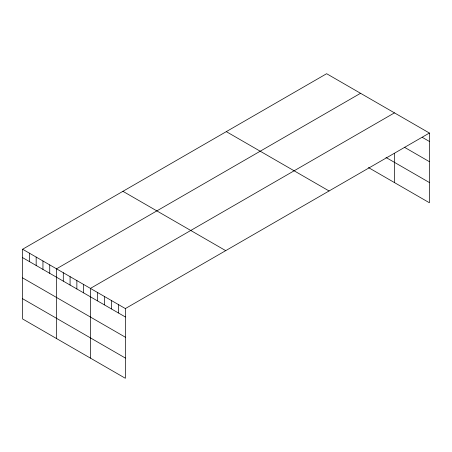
<?xml version="1.0" encoding="UTF-8"?>
<svg xmlns="http://www.w3.org/2000/svg" width="452" height="452" viewBox="0 0 452 452"><rect width="100%" height="100%" fill="white"/><g stroke="black" fill="none" stroke-linecap="round" stroke-linejoin="round"><path stroke-width="0.68" d="M429.4 133.041L125.368 308.575L125.368 378.29L22.6 318.959L22.6 249.238L326.632 73.71L429.4 133.041L429.4 202.762L368.459 167.573M360.543 93.287L56.511 268.821L56.511 338.537M394.46 112.87L90.428 288.399L90.428 358.12M422.411 137.414L429.4 141.448M404.359 147.222L429.4 161.68M385.98 157.46L429.4 182.529M226.299 131.634L329.067 190.97M122.933 191.315L225.701 250.645M22.6 249.238L125.368 308.575M22.6 257.646L125.368 316.982M22.6 277.878L125.368 337.215M22.6 298.727L125.368 358.057M394.46 153.318L394.46 182.585M118.379 304.541L118.379 312.942M111.39 300.507L111.39 308.908M104.406 296.467L104.406 304.874M97.417 292.433L97.417 300.84M83.643 284.483L83.643 292.89M76.863 280.568L76.863 288.975M70.077 276.652L70.077 285.059M63.297 272.737L63.297 281.144M49.731 264.906L49.731 273.313M42.946 260.99L42.946 269.392M36.166 257.075L36.166 265.477M29.38 253.154L29.38 261.561"/></g></svg>
